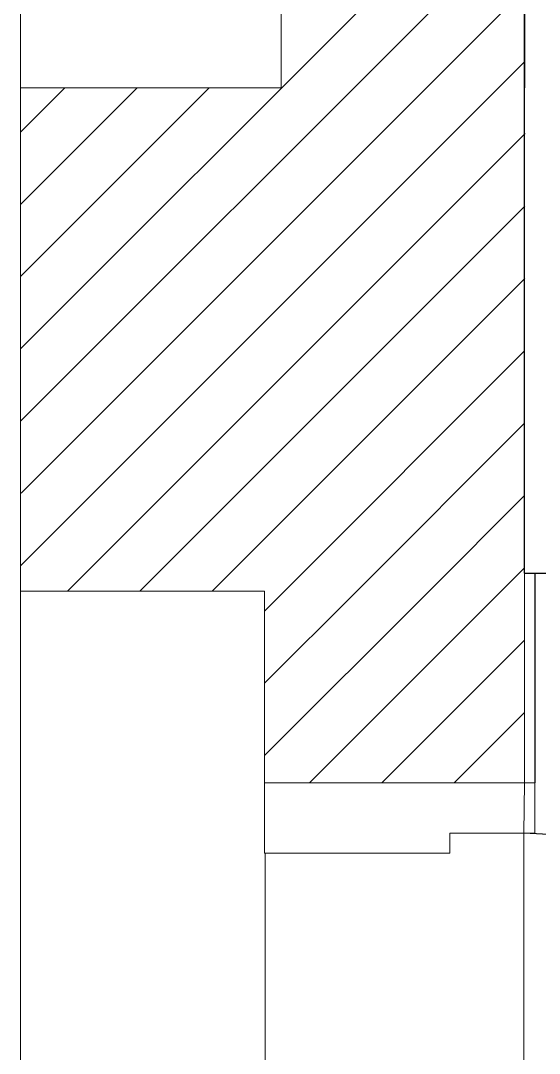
# Model space of a CAD drawing. Header units: millimetres. Extents: x 2837 to 6066, y 1056 to 2217.
# Drawn here: x 2836.9 to 2862.7, y 1846.4 to 1897.7 of the extents above; entities that cross this region are included whole.
import ezdxf

# ---------------------------------------------------------------- set-up
doc = ezdxf.new("R2010")
doc.units = ezdxf.units.MM
doc.layers.add('aperture', color=11, linetype='Continuous')
doc.layers.add('linea tratteggiata', color=111, linetype='Continuous')
for name, color, linetype, lineweight in [('arredi', 8, 'Continuous', 30), ('legno', 35, 'Continuous', 30), ('muri sezionati', 7, 'Continuous', 18), ('retino muri', 2, 'Continuous', 18)]:
    doc.layers.add(name, color=color, linetype=linetype, lineweight=lineweight)

msp = doc.modelspace()

# ---------------------------------------------------------------- linework, layer by layer
at = {"layer": 'aperture'}
msp.add_arc((2858.997, 1789.053), 68.354, 6.54607, 87.56103, dxfattribs=at)
at = {"layer": 'arredi'}
for q in [(2861.955, 2071.286), (2881.955, 1870.272)]:
    msp.add_line((2861.955, 1870.272), q, dxfattribs=at)
at = {"layer": 'legno'}
msp.add_line((2862.455, 1870.272), (2862.455, 1859.846), dxfattribs=at)
at = {"layer": 'legno', "lineweight": 20, "transparency": 33554687}
for p, q in [((2862.455, 1859.846), (2861.955, 1859.846)), ((2862.455, 1859.846), (2862.455, 1857.346)), ((2861.906, 1796.846), (2861.906, 1857.346)), ((2862.455, 1857.346), (2861.906, 1857.346)), ((2849.06, 1793.346), (2849.06, 1856.346))]:
    msp.add_line(p, q, dxfattribs=at)
at = {"layer": 'linea tratteggiata', "lineweight": 20, "transparency": 33554687}
msp.add_line((2836.906, 1478.712), (2836.906, 2116.463), dxfattribs=at)
at = {"layer": 'muri sezionati'}
for p, q in [((2861.967, 1894.374), (2861.955, 2085.374)), ((2849.855, 1894.374), (2849.855, 2074.374)), ((2849.03, 1869.374), (2849.03, 1859.846)), ((2861.955, 1869.374), (2861.955, 1859.846))]:
    msp.add_line(p, q, dxfattribs=at)
at = {"layer": 'muri sezionati', "transparency": 33554687}
for p, q in [((2836.906, 1894.374), (2849.855, 1894.374)), ((2861.955, 1894.374), (2861.955, 1869.374)), ((2849.03, 1869.374), (2836.906, 1869.374)), ((2849.03, 1856.346), (2849.03, 1859.846)), ((2849.03, 1859.846), (2858.23, 1859.846)), ((2858.23, 1857.346), (2858.23, 1856.346)), ((2858.23, 1856.346), (2849.03, 1856.346))]:
    msp.add_line(p, q, dxfattribs=at)
at = {"layer": 'muri sezionati', "linetype": 'Continuous', "lineweight": 20, "transparency": 33554687}
for p, q in [((2847.955, 1892.455), (2847.955, 1892.455)), ((2861.955, 1892.087), (2861.955, 1892.087)), ((2847.955, 1888.863), (2847.955, 1888.863)), ((2861.955, 1888.495), (2861.955, 1888.495)), ((2847.955, 1885.271), (2847.955, 1885.271)), ((2861.955, 1884.903), (2861.955, 1884.903)), ((2847.955, 1881.679), (2847.955, 1881.679)), ((2847.955, 1878.087), (2847.955, 1878.087)), ((2847.955, 1874.495), (2847.955, 1874.495)), ((2847.955, 1870.903), (2847.955, 1870.903)), ((2849.03, 1868.386), (2850.018, 1869.374))]:
    msp.add_line(p, q, dxfattribs=at)
at = {"layer": 'muri sezionati'}
msp.add_lwpolyline([(2858.23, 1859.846), (2858.23, 1859.846), (2861.955, 1859.846), (2861.906, 1857.346), (2858.23, 1857.346)], dxfattribs=at)
at = {"layer": 'retino muri', "linetype": 'Continuous', "lineweight": 20, "transparency": 33554687}
for p, q in [((2836.906, 1881.407), (2861.967, 1906.467)), ((2836.918, 1877.827), (2861.979, 1902.888)), ((2836.93, 1874.247), (2861.991, 1899.308)), ((2836.906, 1870.631), (2861.967, 1895.691)), ((2836.906, 1884.999), (2846.281, 1894.374)), ((2836.906, 1888.591), (2842.689, 1894.374)), ((2836.906, 1892.183), (2839.097, 1894.374)), ((2839.242, 1869.374), (2861.979, 1892.111)), ((2842.834, 1869.374), (2861.967, 1888.507)), ((2846.426, 1869.374), (2861.967, 1884.915)), ((2850.018, 1869.374), (2861.955, 1881.311)), ((2853.61, 1869.374), (2861.955, 1877.718)), ((2857.202, 1869.374), (2861.955, 1874.126)), ((2860.794, 1869.374), (2861.955, 1870.534)), ((2849.03, 1864.794), (2853.61, 1869.374)), ((2849.03, 1861.202), (2857.202, 1869.374)), ((2851.266, 1859.846), (2860.794, 1869.374)), ((2854.858, 1859.846), (2861.955, 1866.942)), ((2858.45, 1859.846), (2861.955, 1863.35))]:
    msp.add_line(p, q, dxfattribs=at)

doc.saveas('drawing.dxf')
